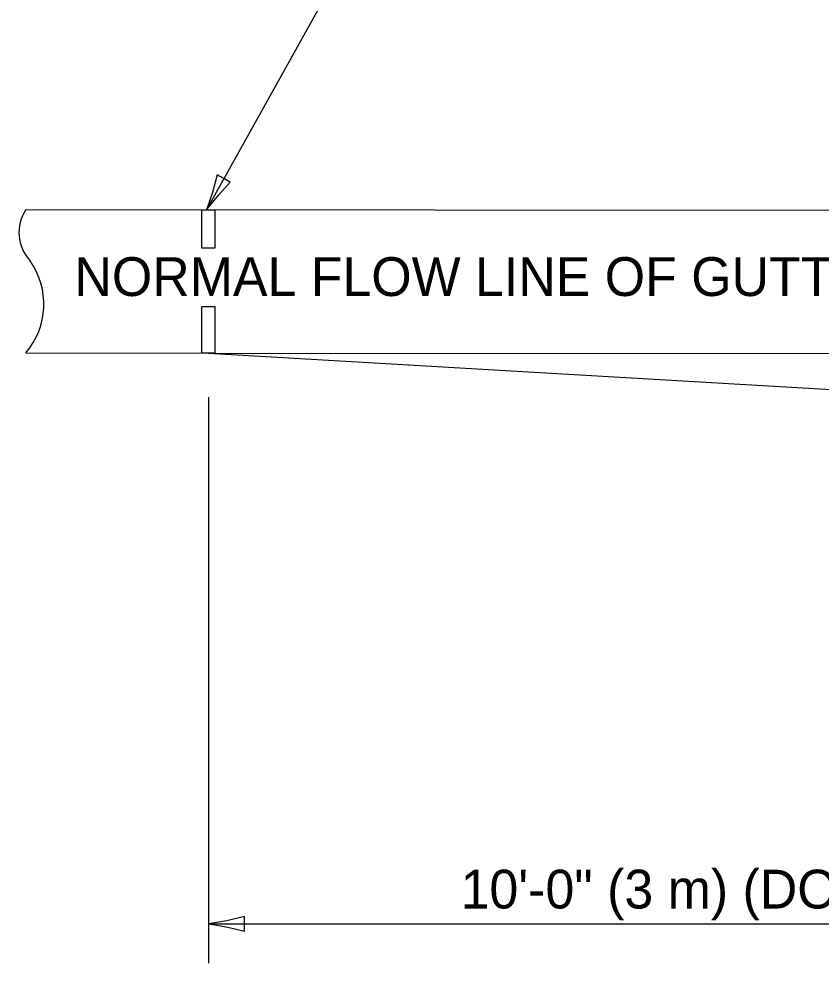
# Model space of a CAD drawing. Extents: x 2261449 to 2262079, y -3123681 to -3123281.
# Drawn here: x 2261851 to 2261914, y -3123454.3 to -3123380.2 of the extents above; entities that cross this region are included whole.
import ezdxf

# ---------------------------------------------------------------- set-up
doc = ezdxf.new("R2010")
doc.units = 0
for name, color, linetype in [('RD_Pr_Roadway_Dimensions', 7, 'Continuous'), ('RD_Pr_Roadway_Items', 7, 'Continuous'), ('RD_Pr_Roadway_Notes', 7, 'Continuous')]:
    doc.layers.add(name, color=color, linetype=linetype)

msp = doc.modelspace()

# ---------------------------------------------------------------- linework, layer by layer
at = {"layer": 'RD_Pr_Roadway_Dimensions'}
for p, q in [((2261865.874, -3123409.877), (2261865.874, -3123454.323)), ((2261865.92, -3123451.238), (2261956.356, -3123451.238))]:
    msp.add_line(p, q, dxfattribs=at)
msp.add_lwpolyline([(2261868.718, -3123451.824), (2261868.72, -3123451.238), (2261868.72, -3123450.653), (2261867.32, -3123450.996), (2261865.92, -3123451.238), (2261867.413, -3123451.51)], close=True, dxfattribs=at)
at = {"layer": 'RD_Pr_Roadway_Items'}
for p, q in [((2261851.541, -3123395.148), (2262061.25, -3123395.285)), ((2261851.534, -3123406.406), (2261865.874, -3123406.417)), ((2261865.874, -3123406.417), (2261941.343, -3123406.468)), ((2261865.874, -3123406.417), (2261941.196, -3123410.802))]:
    msp.add_line(p, q, dxfattribs=at)
for points in [[(2261865.359, -3123395.159), (2261866.388, -3123395.159), (2261866.388, -3123398.187), (2261865.359, -3123398.187)], [(2261865.359, -3123402.77), (2261866.388, -3123402.77), (2261866.388, -3123406.417), (2261865.359, -3123406.417)]]:
    msp.add_lwpolyline(points, close=True, dxfattribs=at)
for centre, radius, start, end in [((2261854.174, -3123396.954), 3.193, 145.60455, 223.76433), ((2261847.003, -3123402.568), 5.938, 319.70896, 34.98962)]:
    msp.add_arc(centre, radius, start, end, dxfattribs=at)
at = {"layer": 'RD_Pr_Roadway_Notes'}
msp.add_line((2261877.586, -3123373.888), (2261865.721, -3123395.158), dxfattribs=at)
msp.add_lwpolyline([(2261867.596, -3123393), (2261867.085, -3123392.713), (2261866.574, -3123392.428), (2261866.191, -3123393.818), (2261865.721, -3123395.158), (2261866.686, -3123393.987)], close=True, dxfattribs=at)

# ---------------------------------------------------------------- texts
at = {"layer": 'RD_Pr_Roadway_Dimensions'}
msp.add_text('10\'-0" (3 m) (DOWNSTREAM)', height=3.048, dxfattribs=at).set_placement((2261885.689, -3123450.036))
at = {"layer": 'RD_Pr_Roadway_Notes'}
msp.add_text('NORMAL FLOW LINE OF GUTTER', height=3.048, dxfattribs=at).set_placement((2261855.347, -3123401.935))

doc.saveas('drawing.dxf')
